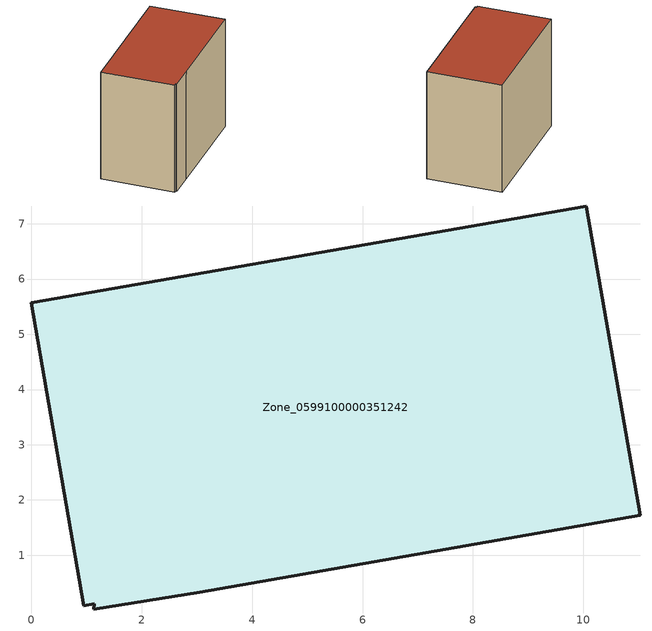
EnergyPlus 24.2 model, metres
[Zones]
Zone_0599100000351242
 floor ground (C_G): 11.03,1.72 3.06,0.33 1.13,0.03 1.14,0.12 0.96,0.09 0,5.57 10.05,7.32 z0
 wall outside (C_F): 3.06,0.33 11.03,1.72 10.05,7.32 0,5.57 0.96,0.09 1.14,0.12 1.13,0.03 3.06,0.33 z0:8.66
 roof outside (C_R): 0,5.57 0.96,0.09 1.14,0.12 1.13,0.03 3.06,0.33 11.03,1.72 10.05,7.32 z8.66
[BUILDING]
Pand.0599100000351242: North Axis=0; Terrain=City; Loads Convergence Tolerance Value=0.04; Temperature Convergence Tolerance Value=0.4; Solar Distribution=FullExterior; Maximum Number of Warmup Days=25; Minimum Number of Warmup Days=1
[Site:Location]
Rotterdam.The.Hague.AP_ZH_NLD Design_Conditions: Latitude=51.96; Longitude=4.45; Time Zone=1; Elevation=-4.5
[SITE:GROUNDTEMPERATURE:BUILDINGSURFACE]
18, 18, 18, 18, 18, 18, 18, 18, 18, 18, 18, 18
[MATERIAL] Thermal Absorptance=0.9; Solar Absorptance=0.7; Visible Absorptance=0.7
Name | Roughness | Thickness | Conductivity | Density | Specific Heat
G.TI.1992-2005 | MediumSmooth | 0.15 | 0.06 | 540 | 1210
F.TI.1992-2005 | Rough | 0.3 | 0.12 | 1920 | 840
R.TI.1992-2005 | MediumRough | 0.2 | 0.08 | 1500 | 1000
[CONSTRUCTION]
C_G: G.TI.1992-2005
C_F: F.TI.1992-2005
C_R: R.TI.1992-2005
[ZONE]
Zone_0599100000351242: Type=1; Multiplier=1; Ceiling Height=Autocalculate; Volume=Autocalculate; Floor Area=autocalculate; Part of Total Floor Area=Yes
[ZONEINFILTRATION:DESIGNFLOWRATE]
Infil_Zone_0599100000351242: Zone or ZoneList or Space or SpaceList=Zone_0599100000351242; Schedule=AlwaysOn; Design Flow Rate Calculation Method=Flow/Area; Flow Rate per Floor Area=0.0015; Constant Term Coefficient=1; Temperature Term Coefficient=0; Velocity Term Coefficient=0; Velocity Squared Term Coefficient=0
[HVACTEMPLATE:ZONE:IDEALLOADSAIRSYSTEM]
Zone_0599100000351242: Maximum Heating Supply Air Temperature=50; Minimum Cooling Supply Air Temperature=13; Maximum Heating Supply Air Humidity Ratio=0.0156; Minimum Cooling Supply Air Humidity Ratio=0.0077; Heating Limit=NoLimit; Cooling Limit=NoLimit; Dehumidification Control Type=ConstantSensibleHeatRatio; Cooling Sensible Heat Ratio=0.7; Dehumidification Setpoint=60; Humidification Control Type=None; Humidification Setpoint=30; Outdoor Air Method=None; Outdoor Air Flow Rate per Person=0.00944; Outdoor Air Flow Rate per Zone Floor Area=0; Outdoor Air Flow Rate per Zone=0; Demand Controlled Ventilation Type=None; Outdoor Air Economizer Type=NoEconomizer; Heat Recovery Type=None; Sensible Heat Recovery Effectiveness=0.7; Latent Heat Recovery Effectiveness=0.65
[ZONECONTROL:THERMOSTAT]
ThermostatControl_Zone_0599100000351242: Zone or ZoneList=Zone_0599100000351242; Control Type Schedule=DualSetpointControlType; Control 1=Thermostat_Zone_0599100000351242; Temperature Difference Between Cutout And Setpoint=0
[THERMOSTATSETPOINT:DUALSETPOINT]
Thermostat_Zone_0599100000351242: Heating Setpoint Temperature Schedule=HeatingSetpoint_Zone_0599100000351242; Cooling Setpoint Temperature Schedule=CoolingSetpoint_Zone_0599100000351242
[SCHEDULE:COMPACT]
HeatingSetpoint_Zone_0599100000351242: Through: 12/31, For: AllDays, Until: 24:00, 21
CoolingSetpoint_Zone_0599100000351242: Through: 12/31, For: AllDays, Until: 24:00, 24
DualSetpointControlType: Through: 12/31, For: AllDays, Until: 24:00, 4
AlwaysOn: Through: 12/31, For: AllDays, Until: 24:00, 1
